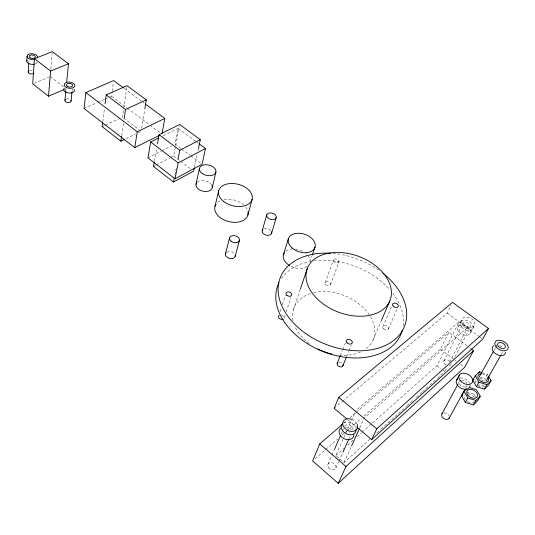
<?xml version="1.0" encoding="UTF-8"?>
<svg xmlns="http://www.w3.org/2000/svg" width="535" height="535" viewBox="0 0 535 535"><rect width="100%" height="100%" fill="white"/><g stroke="black" fill="none" stroke-linecap="round" stroke-linejoin="round"><path stroke-width="0.4" stroke-dasharray="2.67 2.01" d="M28.87 62.214L28.977 60.575M50.878 69.149L52.189 53.333M65.812 91.358L66.046 88.897M72.064 91.298L72.312 88.843M102.74 121.733L104.419 108.725M105.435 98.962L111.534 96.24L112.082 92.114M112.196 91.291L113.407 82.209M126.782 87.339L122.475 117.118L119.459 118.523M121.726 135.489L123.873 120.85M141.721 128.112L144.731 109.561M154.307 161.55L156.615 148.536M195.496 141.126L178.148 128.293L175.132 144.002L181.044 148.442M170.745 157.457L173.634 155.959L175.5 146.276M175.654 145.473L179.386 126.106M174.965 174.691L175.607 171.434M175.768 170.625L176.249 168.184M194.486 167.107L197.228 154.2M197.917 150.977L198.258 149.359M279.999 311.637L281.256 307.792M282.259 304.709L285.269 295.467M284.118 318.064L285.142 314.988M286.165 311.912L291.013 297.293M293.394 309.685L300.222 289.502M310.066 261.755L312.186 255.489M325.24 282.748L333.452 259.923M330.57 284.714L338.909 261.916A2.902 1.913 19.8 0 0 335.385 258.873A2.902 1.913 19.8 0 0 334.241 261.983A2.902 1.913 19.8 0 0 338.909 261.916M340.28 355.655L342.42 350.331M342.728 349.576L345.476 342.728M346.613 356.651L348.787 351.334M349.094 350.572L351.268 345.256M373.209 339.645L381.054 321.341M382.866 326.711L391.994 305.619M327.908 464.353L331.56 456.014M331.887 455.258L334.208 449.948M341.176 434.032L342.173 431.758M342.507 431.003L343.503 428.729M388.336 329.058L397.585 307.986M369.946 439.141L343.985 462.574L335.833 455.566L343.544 438.132M343.878 437.376L347.228 429.799M347.563 429.037L355.608 410.847M335.853 468.045L338.568 461.999M338.909 461.244L342.641 452.924M349.087 438.56L350.104 436.292M343.985 462.574L351.207 446.705M359.808 427.819L364.275 417.995L467.57 327.46L459.338 321.435L356.243 410.305M342.454 401.33L447.26 313.109L451.112 305.244M364.001 416.003L440.452 349.168L448.885 332.315L468.901 347.161M362.048 432.26L436.968 365.686L459.338 321.435M457.82 327.106L461.932 319M443.796 361.051L462.922 323.555M445.127 370.895L447.026 367.211M449.688 362.061L467.57 327.46M455.011 356.624L470.258 327.26A4.113 2.648 26.4 0 0 465.978 322.384A4.113 2.648 26.4 0 0 463.658 326.35A4.113 2.648 26.4 0 0 470.258 327.26M470.479 333.231L474.699 325.146M458.248 383.608L459.411 381.442A4.34 2.929 28.9 0 0 461.986 386.323A4.34 2.929 28.9 0 0 467.142 385.287M465.731 387.975L466.915 385.809M494.146 350.097L495.363 347.91M495.771 347.182L496.988 344.988M475.441 396.803L473.95 394.181L474.665 392.897M485.673 380.138L484.844 378.726L487.372 374.233L482.637 372.808M501.181 354.645L502.8 351.789M376.747 433.002L380.452 429.652M381.074 429.097L406.419 406.219M407.035 405.664L413.836 399.525M416.31 397.298L421.874 392.275M422.489 391.714L429.291 385.581M429.906 385.019L436.707 378.88M437.322 378.325L444.745 371.631L442.151 369.645M335.833 455.566L343.945 448.35M347.69 445.02L353.307 440.031M357.059 436.7L361.426 432.815M315.128 458.736L325.153 449.968M325.782 449.42L337.685 439.014M342.072 435.176L343.952 433.537M344.58 432.989L346.459 431.344M347.088 430.795L361.499 418.196M343.691 423.212L347.469 419.948M349.99 417.768L355.655 412.873M356.29 412.324L448.885 332.315M334.148 408.325L341.818 401.865M153.445 166.432L155.605 165.308M156.327 164.934L170.03 157.832M147.948 157.845L161.175 151.111M161.904 150.736L171.454 145.874M163.295 135.683L178.148 128.293M125.972 138.725L135.402 134.151M138.304 132.747L140.478 131.69M102.111 126.614L104.372 125.558M105.127 125.21L118.703 118.877M84.075 108.478L97.042 102.7M97.805 102.359L104.673 99.296M64.521 89.432L66.046 88.783M34.233 83.219L48.732 77.274M480.136 377.302L484.844 378.726M466.767 392.001L473.95 394.181M447.26 313.109L478.751 336.161M479.42 336.655L482.095 338.615M124.26 88.429L144.209 103.181M196.164 141.621L198.833 143.594M469.569 347.656L470.9 348.646M111.534 96.24L126.802 107.709M127.47 108.204L149.379 124.662M150.041 125.163L160.667 133.141M181.699 148.937L190.246 155.357M190.901 155.845L200.759 163.249M440.452 349.168L454.161 359.507M454.81 360.002L456.121 360.985M460.688 364.429L464.607 367.385M123.766 118.101L139.267 129.865M173.634 155.959L180.081 160.861M180.73 161.349L191.048 169.187M436.968 365.686L441.502 369.15M50.263 76.645L63.411 86.764M348.138 419.988L356.41 426.877M487.372 374.233L488.201 375.644M484.222 384.652A4.053 2.702 29.3 0 1 478.892 384.772M477.059 382.552A4.053 2.702 29.3 0 1 476.979 381.101M481.426 380.071A4.053 2.702 29.3 0 1 483.105 381.154M496.326 345.035A7.202 4.628 28.2 0 1 496.774 345.042M499.603 345.637A7.202 4.628 28.2 0 1 503.067 347.703M481.995 373.918A5.724 3.792 29.1 0 1 487.164 376.593M484.73 386.451A5.698 3.792 29.3 0 1 478.17 385.621M475.862 383.113A5.698 3.792 29.3 0 1 476.183 379.308M479.487 378.412A5.698 3.792 29.3 0 1 484.63 381.08M29.351 70.767A3.023 1.732 5.5 0 1 32.722 70.821M37.169 62.053A5.243 2.956 5.7 0 1 35.277 63.926M66.233 99.129A3.083 1.826 6.7 0 1 70.145 99.617M197.154 182.254A8.326 5.343 12.6 0 1 205.132 180.77A8.326 5.343 12.6 0 1 211.934 185.364M217.732 202.357A17.013 11.128 14.2 0 1 220.072 200.879M223.958 199.608A17.013 11.128 14.2 0 1 243.505 204.678M245.665 206.885A17.013 11.128 14.2 0 1 247.812 210.91M226.713 252.199A5.022 3.437 14.9 0 1 234.718 254.092M264.089 228.893A4.869 3.217 16.1 0 1 270.924 230.846M306.929 266.47A13.763 9.222 18.1 0 1 290.324 265.962M285.81 251.196A13.763 9.222 18.1 0 1 291.756 248.996M295.434 249.022A13.763 9.222 18.1 0 1 302.763 251.316M305.839 253.396A13.763 9.222 18.1 0 1 306.501 253.991M308.18 255.911A13.763 9.222 18.1 0 1 309.972 261.388M281.497 315.035A2.956 2.107 19.1 0 1 284.011 318.345M339.083 362.135A3.096 2.227 23.8 0 1 342.34 363.472M332.823 253.423A66.715 45.488 21.4 0 1 379.355 270.556M281.45 278.441A66.246 45.528 21.5 0 1 309.27 261.715M313.978 260.926A66.246 45.528 21.5 0 1 389.647 289.448M392.777 293.233A66.246 45.528 21.5 0 1 403.062 326.999M313.61 292.692A42.673 29.806 21.8 0 1 365.652 310.086A42.673 29.806 21.8 0 1 364.703 349.723M360.443 352.084A42.673 29.806 21.8 0 1 337.137 354.959M309.364 343.791A42.673 29.806 21.8 0 1 294.725 325.962M293.08 320.605A42.673 29.806 21.8 0 1 310.567 293.528M343.684 422.757A7.864 5.905 27.6 0 1 355.721 427.712M344.794 426.923A7.824 5.905 27.8 0 1 352.471 430.782M351.455 419.239A7.898 5.912 27.4 0 1 356.912 423.773M451.065 363.773A3.959 2.662 27.5 0 1 448.845 365.773M445.996 365.091A3.959 2.662 27.5 0 1 444.244 360.443A3.959 2.662 27.5 0 1 450.009 361.493M349.816 432.066A4.574 3.437 27.6 0 1 348.894 432.012M344.721 426.02A4.574 3.437 27.6 0 1 350.097 425.238A4.574 3.437 27.6 0 1 352.899 430.006M474.204 401.798A5.791 3.932 29.8 0 1 467.416 401.551M465.33 399.678A5.791 3.932 29.8 0 1 464.748 395.238M468.118 393.854A5.791 3.932 29.8 0 1 474.17 397.224M443.976 412.866A4.193 2.929 30.1 0 1 449.112 415.815M460.341 377.978A7.463 5.036 28.9 0 1 469.516 383.113M461.518 380.332A4.34 2.929 28.9 0 1 466.861 383.327M325.862 284.68A2.842 1.919 20.2 0 0 330.516 284.841A2.842 1.919 20.2 0 0 327.333 281.684A2.842 1.919 20.2 0 0 325.862 284.68M383.434 328.791A2.976 2.026 24.1 0 0 388.276 329.192A2.976 2.026 24.1 0 0 385.093 325.688A2.976 2.026 24.1 0 0 383.434 328.791M461.397 326.959A7.062 4.554 26.4 0 0 472.793 328.778A7.062 4.554 26.4 0 0 465.704 320.304A7.062 4.554 26.4 0 0 461.397 326.959M458.93 331.8A7.029 4.561 26.6 0 0 470.272 333.613A7.029 4.561 26.6 0 0 463.23 325.146A7.029 4.561 26.6 0 0 458.93 331.8M463.063 323.702A7.089 4.554 26.3 0 0 474.491 325.534A7.089 4.554 26.3 0 0 467.363 317.054A7.089 4.554 26.3 0 0 463.063 323.702M328.41 467.57A4.387 3.411 29.2 0 0 335.632 468.479A4.387 3.411 29.2 0 0 331.586 462.574A4.387 3.411 29.2 0 0 328.41 467.57"/><path stroke-width="0.8" d="M26.75 61.037L27.051 56.329M28.235 72.038L28.816 63.03M66.668 82.33L68.453 63.772L52.33 51.661L34.447 58.669L32.709 83.848L48.511 96.226L63.759 89.753M48.511 96.226L50.598 71.021L34.447 58.669M64.942 100.386L65.812 91.358M71.068 101.135L71.978 92.12M123.598 87.934L113.627 80.558L85.861 92.608L84.075 108.478L134.746 147.64L159.049 135.596M102.633 122.548L102.111 126.614L120.897 141.186L124.521 139.428M105.047 103.85L106.198 94.902L127.022 85.687L146.296 99.885L144.858 108.752M120.897 141.186L121.605 136.305M124.227 118.409L125.538 109.461L146.296 99.885M134.746 147.64L137.268 131.75L164.813 118.429L145.533 104.164M158.841 137.896L150.669 141.962L147.948 157.845L175.045 178.784L202.07 164.238L205.5 148.529L199.495 144.089M154.16 162.366L153.445 166.432L173.521 182.007L193.63 171.146L194.319 167.916M157.477 143.654L159.069 134.7L179.7 124.494L200.317 139.682L198.431 148.556M162.132 133.349L164.813 118.429M173.521 182.007L174.323 177.941M178.008 159.236L179.773 150.288L200.317 139.682M175.045 178.784L178.182 162.907L205.5 148.529M195.984 184.267L199.415 168.445M212.275 187.698L215.926 171.922M214.976 206.383L218.741 190.554M225.469 253.791L229.582 237.861M235.179 256.339L239.439 240.436M247.906 214.943L252.145 199.201M262.203 230.745L266.771 214.782M271.566 233.421L276.2 217.705A4.935 3.203 16 0 0 270.001 212.897A4.935 3.203 16 0 0 268.242 218.166A4.935 3.203 16 0 0 276.2 217.705M283.49 254.466L288.392 238.737M300.342 289.134L307.438 268.169M312.4 254.867L315.048 247.043M337.224 363.265L339.979 356.417M342.888 365.759L346.299 357.407M357.046 427.411L371.671 439.603L482.771 339.103L488.502 328.45L452.51 302.382L338.715 397.391L334.148 408.325L346.867 418.925M342.427 424.302L319.749 443.896L312.621 460.929L338.254 483.339L464.607 367.385L473.569 350.626L471.569 349.141M381.381 320.579L389.875 300.757A44.325 29.659 21 0 0 338.02 252.406A44.325 29.659 21 0 0 318.231 299.834A44.325 29.659 21 0 0 389.875 300.757M334.542 449.193L340.514 435.55M342.982 452.169L348.746 439.315M351.548 445.949L359.46 428.575M338.254 483.339L345.991 466.487L473.569 350.626M371.671 439.603L376.787 428.816L488.502 328.45M456.729 379.877L459.311 375.035M441.923 413.99L457.86 384.331M449.119 418.29L464.935 389.42M469.182 387.48L476.464 389.687L480.223 396.241L477.675 400.735L473.368 404.901L465.31 402.447L461.638 395.86L464.106 391.353L466.821 388.791M488.622 376.352L491.123 380.592L488.562 385.08L484.382 389.106L476.458 386.705L472.786 380.311L475.267 375.811L479.48 371.858L481.848 372.567M478.771 373.142L479.48 371.858M479.153 377.095L493.337 351.555M465.31 402.447L467.811 397.946L464.106 391.353M476.458 386.705L478.965 382.211L475.267 375.811M486.241 381.08L500.78 355.36M473.368 404.901L475.909 400.407L480.223 396.241M484.382 389.106L486.937 384.611L491.123 380.592M461.638 395.86L462.721 394.837M472.786 380.311L473.99 379.181M50.598 71.021L68.453 63.772M478.965 382.211L486.937 384.611M467.811 397.946L475.909 400.407M106.198 94.902L125.538 109.461M159.069 134.7L179.773 150.288M85.861 92.608L137.268 131.75M150.669 141.962L178.182 162.907M338.715 397.391L376.787 428.816M319.749 443.896L345.991 466.487M505.521 352.445A7.202 4.628 28.2 0 1 496.406 354.297A7.202 4.628 28.2 0 1 493.651 345.717M487.826 377.483A5.724 3.792 29.1 0 1 485.593 382.518A5.724 3.792 29.1 0 1 478.317 378.533A5.724 3.792 29.1 0 1 481.266 373.885M34.006 73.108A3.023 1.732 5.5 0 1 29.9 73.703A3.023 1.732 5.5 0 1 28.622 71.215M34.354 59.559A5.263 2.949 5.7 0 1 27.125 56.844A5.263 2.949 5.7 0 1 32.655 53.767A5.263 2.949 5.7 0 1 37.289 57.934M34.481 64.173A5.243 2.956 5.7 0 1 28.643 63.464A5.243 2.956 5.7 0 1 27.004 60.154M70.908 100.386A3.083 1.826 6.7 0 1 67.463 102.533A3.083 1.826 6.7 0 1 65.624 99.423M74.104 89.271A5.35 3.123 6.8 0 1 68.661 93.003A5.35 3.123 6.8 0 1 64.381 88.061M212.094 185.759A8.326 5.343 12.6 0 1 203.407 191.316A8.326 5.343 12.6 0 1 196.612 182.863M247.999 211.733A17.013 11.128 14.2 0 1 229.094 221.684A17.013 11.128 14.2 0 1 216.006 204.216M235.166 255.095A5.022 3.437 14.9 0 1 229.462 258.405A5.022 3.437 14.9 0 1 226.078 252.707M271.486 231.782A4.869 3.217 16.1 0 1 266.209 235.126A4.869 3.217 16.1 0 1 262.926 229.555M289.488 265.48A13.763 9.222 18.1 0 1 284.373 252.694M283.202 319.101A2.956 2.107 19.1 0 1 279.21 318.312A2.956 2.107 19.1 0 1 279.263 315.316M342.968 364.629A3.096 2.227 23.8 0 1 339.257 366.602A3.096 2.227 23.8 0 1 337.859 362.529M382.879 273.198A66.715 45.488 21.4 0 1 381.562 347.055A66.715 45.488 21.4 0 1 283.677 309.691A66.715 45.488 21.4 0 1 330.663 253.269M402.36 330.222A66.246 45.528 21.5 0 1 323.601 351.749A66.246 45.528 21.5 0 1 279.009 282.607M331.84 354.03A42.673 29.806 21.8 0 1 317.884 349.027M356.076 429.03A7.864 5.905 27.6 0 1 346.687 433.979A7.864 5.905 27.6 0 1 342.748 423.399M353.923 434.58A7.824 5.905 27.8 0 1 344.145 438.72A7.824 5.905 27.8 0 1 340.614 428.321M357.206 424.415A7.898 5.912 27.4 0 1 351.615 431.457A7.898 5.912 27.4 0 1 342.614 423.974A7.898 5.912 27.4 0 1 350.706 419.005M449.433 417.16A4.193 2.929 30.1 0 1 444.037 418.671A4.193 2.929 30.1 0 1 442.712 413.241M470.131 385.434A7.463 5.036 28.9 0 1 460.916 388.163A7.463 5.036 28.9 0 1 457.686 378.867M498.379 346.379A4.213 2.688 28.1 0 0 505.12 347.67A4.213 2.688 28.1 0 0 501.021 342.52A4.213 2.688 28.1 0 0 498.379 346.379M496.139 347.021A7.236 4.628 28.1 0 0 507.728 349.221A7.236 4.628 28.1 0 0 500.66 340.38A7.236 4.628 28.1 0 0 496.139 347.021M30.508 57.967A3.063 1.719 5.7 0 0 35.33 57.078A3.063 1.719 5.7 0 0 31.043 55.038A3.063 1.719 5.7 0 0 30.508 57.967M67.791 86.55A3.123 1.812 6.8 0 0 72.64 85.567A3.123 1.812 6.8 0 0 68.192 83.433A3.123 1.812 6.8 0 0 67.791 86.55M66.534 87.539A5.37 3.116 6.8 0 0 74.867 85.841A5.37 3.116 6.8 0 0 67.216 82.183A5.37 3.116 6.8 0 0 66.534 87.539M202.25 173.594A8.44 5.317 12.6 0 0 215.839 172.29A8.44 5.317 12.6 0 0 204.912 164.767A8.44 5.317 12.6 0 0 202.25 173.594M223.804 201.561A17.254 11.081 14.1 0 0 251.911 199.956A17.254 11.081 14.1 0 0 230.505 183.512A17.254 11.081 14.1 0 0 223.804 201.561M231.046 241.198A5.096 3.431 14.8 0 0 239.366 240.67A5.096 3.431 14.8 0 0 233.106 235.614A5.096 3.431 14.8 0 0 231.046 241.198M292.157 248.033A13.963 9.189 17.9 0 0 314.841 247.665A13.963 9.189 17.9 0 0 298.095 233.24A13.963 9.189 17.9 0 0 292.157 248.033M286.8 295.24A3.023 2.1 18.8 0 0 291.736 295.126A3.023 2.1 18.8 0 0 288.171 291.863A3.023 2.1 18.8 0 0 286.8 295.24M347.068 342.855A3.17 2.227 23.2 0 0 352.197 342.982A3.17 2.227 23.2 0 0 348.619 339.324A3.17 2.227 23.2 0 0 347.068 342.855M393.245 306.187A3.043 2.02 23.5 0 0 398.18 306.615A3.043 2.02 23.5 0 0 394.904 303.098A3.043 2.02 23.5 0 0 393.245 306.187M467.771 395.104A5.818 3.932 29.6 0 0 477.106 396.87A5.818 3.932 29.6 0 0 471.603 389.467A5.818 3.932 29.6 0 0 467.771 395.104M460.267 380.673A7.497 5.036 28.8 0 0 472.278 382.558A7.497 5.036 28.8 0 0 464.808 373.223A7.497 5.036 28.8 0 0 460.267 380.673"/></g></svg>
